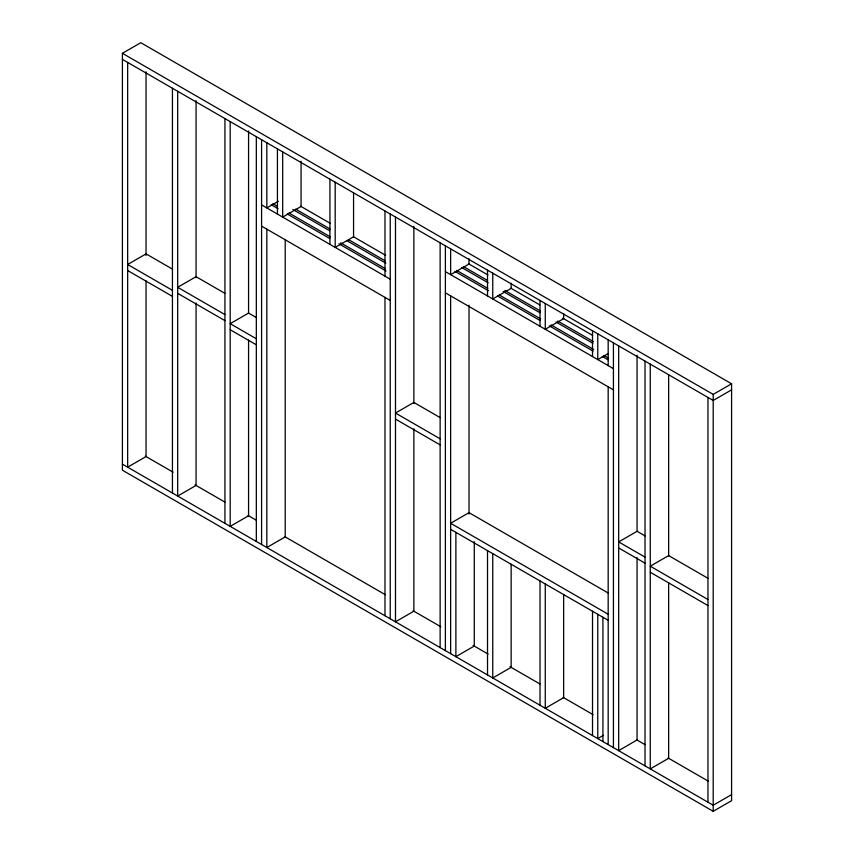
<?xml version="1.0" encoding="UTF-8"?>
<svg xmlns="http://www.w3.org/2000/svg" width="854" height="854" viewBox="0 0 854 854"><rect width="100%" height="100%" fill="white"/><g stroke="black" fill="none" stroke-linecap="round" stroke-linejoin="round"><path stroke-width="1.28" d="M122.41 53.311L140.793 42.7L731.59 383.788L731.59 800.689L713.207 811.3L122.41 470.212L122.41 53.311L713.207 394.399L731.59 383.788M278.319 201.309L266.832 207.938L266.832 142.757M608.101 353.62L597.768 359.587L597.768 333.818M731.59 389.851L713.207 400.473L122.41 59.374M603.511 735.273L597.768 738.593L597.768 614.272M645.048 744.656L636.967 739.991L618.68 750.666L618.68 345.891M731.59 794.626L713.207 805.237L122.41 464.149M468.366 263.662L487.933 274.956M510.948 288.246L539.728 304.857M562.743 318.147L592.676 335.43M463.38 266.533L487.549 280.496M504.81 290.456L540.497 311.059M557.758 321.029L593.445 341.632M461.672 267.526L488.146 282.813M503.102 291.449L539.941 312.713M556.05 322.011L592.879 343.276M456.676 270.408L487.762 288.342M499.27 294.993L540.699 318.916M551.065 324.894L593.647 349.478M604.013 355.467L608.614 358.125M454.979 271.391L488.349 290.659M497.562 295.975L540.144 320.56M549.357 325.876L593.092 351.133M602.305 356.449L608.059 359.769M445.382 271.615L613.428 368.629M300.64 206.241L330.509 223.481M353.481 236.75L385.645 255.314M445.382 292.837L613.428 389.851M295.644 209.113L330.114 229.011M348.485 239.622L385.25 260.854M292.794 209.443L329.548 230.665M346.788 240.614L385.837 263.16M272.864 203.7L277.465 206.348M288.951 212.988L330.306 236.857M340.65 242.824L385.442 268.69M271.166 204.682L278.052 208.664M287.243 213.97L329.751 238.512M338.942 243.817L386.04 271.006M261.58 204.907L390.235 279.194M261.58 226.139L390.235 300.416M224.88 293.328L196.068 276.685L177.685 287.296L224.933 314.582M440.194 417.638L413.87 402.437L395.487 413.048L440.13 438.817M645.069 535.917L637.063 531.295L618.68 541.906L645.016 557.107M172.444 269.117L146.045 253.873L127.662 264.484L172.433 290.328M256.52 317.656L248.567 313.066L230.185 323.677L256.328 338.771M707.87 578.243L668.65 555.591L650.268 566.202L707.955 599.508M177.685 293.349L224.933 320.634M395.487 419.1L440.13 444.87M618.68 547.958L645.016 563.16M127.662 270.537L172.433 296.381M230.185 329.729L256.328 344.824M650.268 572.255L707.955 605.561M608.155 592.986L469.017 512.656L450.634 523.267L608.176 614.218M450.634 529.331L608.176 620.292M145.404 456.196L173.106 472.187M195.022 484.848L225.029 502.163M248.108 515.485L256.179 520.15M285.033 536.803L385.421 594.768M413.112 610.759L440.803 626.74M473.116 645.4L488.114 654.057M510.041 666.718L540.038 684.033M563.117 697.355L593.124 714.681M668.127 757.978L708.51 781.303M713.207 394.399L713.207 811.3M707.955 397.441L707.955 802.205M668.65 374.821L668.65 555.901M668.65 582.535L668.65 758.288L650.268 768.899L650.268 364.124M645.016 361.093L645.016 765.867M637.063 355.253L637.063 531.007M637.063 557.641L637.063 740.055M613.428 342.86L613.428 747.634M608.176 339.828L608.176 365.597M608.176 386.819L608.176 744.603M602.924 617.261L602.924 741.571M592.516 330.786L592.516 356.556M592.516 611.24L592.516 735.55M563.64 313.514L563.64 318.67L545.268 329.281L545.268 303.512M563.64 594.512L563.64 697.665L545.268 708.276L545.268 583.965M540.016 300.48L540.016 326.249M540.016 580.933L540.016 705.244M511.14 283.208L511.14 288.353L492.758 298.964L492.758 273.195M511.14 564.206L511.14 667.358L492.758 677.969L492.758 553.659M487.517 270.163L487.517 295.932M487.517 550.627L487.517 674.938M474.269 541.585L474.269 646.062L455.887 656.673L455.887 532.362M469.017 258.879L469.017 264.035L450.634 274.646L450.634 248.877M469.017 305.209L469.017 514.023M450.634 295.868L450.634 653.641M445.382 245.845L445.382 650.609M440.13 242.803L440.13 647.578M413.87 226.395L413.87 403.483M413.87 428.783L413.87 611.197L395.487 621.808L395.487 217.033M390.235 214.002L390.235 618.776M384.983 210.97L384.983 276.162M384.983 297.384L384.983 615.745M353.567 192.897L353.567 236.793L335.184 247.414L335.184 182.222M329.932 179.191L329.932 244.372M301.067 161.257L301.067 206.487L282.685 217.097L282.685 151.905M285.215 239.867L285.215 536.91L266.832 547.521L266.832 229.171M277.433 148.874L277.433 214.066M261.58 139.725L261.58 544.489M256.328 136.693L256.328 541.457M248.567 130.961L248.567 313.375M248.567 339.999L248.567 515.752L230.185 526.374L230.185 121.599M224.933 118.567L224.933 523.331M196.068 100.644L196.068 277.731M196.068 303.031L196.068 485.446L177.685 496.057L177.685 91.293M172.433 88.261L172.433 493.025M146.045 71.768L146.045 255.517M146.045 280.806L146.045 456.57L127.662 467.181L127.662 62.406"/></g></svg>
